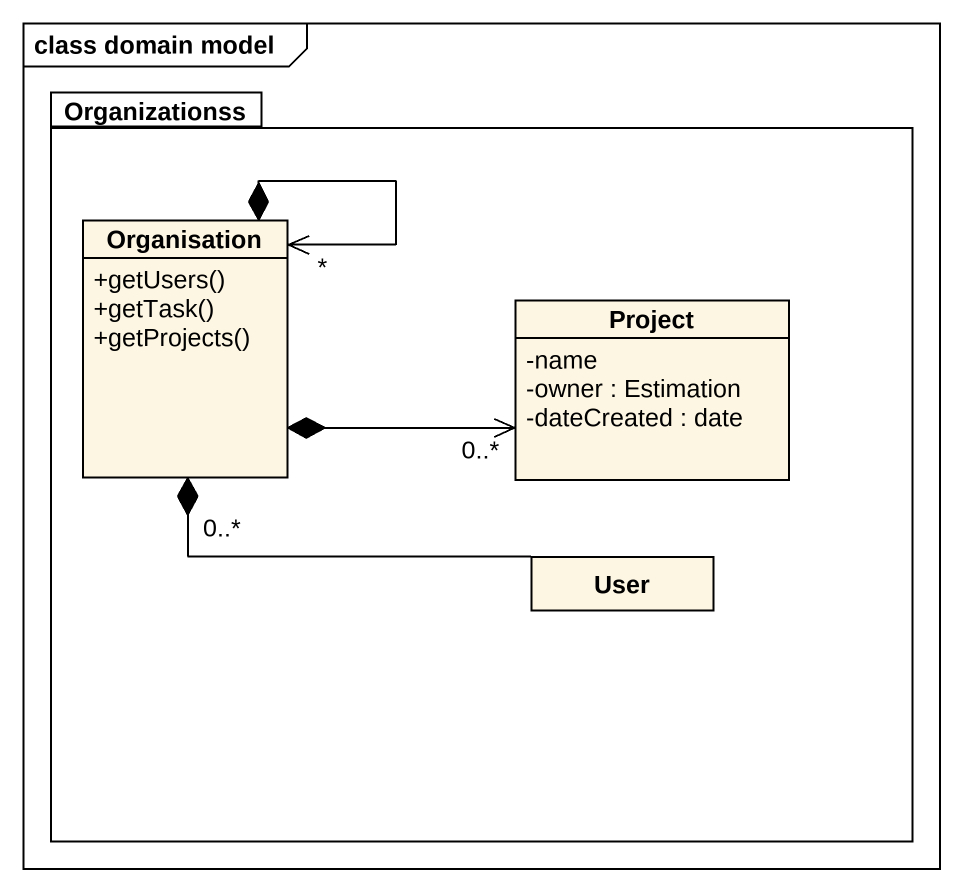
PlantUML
@startuml
mainframe class domain model
hide circle
hide empty members
skinparam classAttributeIconSize 0
package Organizationss {
  class Organisation {
    +getUsers()
    +getTask()
    +getProjects()
  }
  class Project {
    -name
    -owner : Estimation
    -dateCreated : date
  }
  class User
}
Organisation *--> "*" Organisation
Organisation *-right-> "0..*" Project
Organisation "0..*" *-right- User
@enduml
